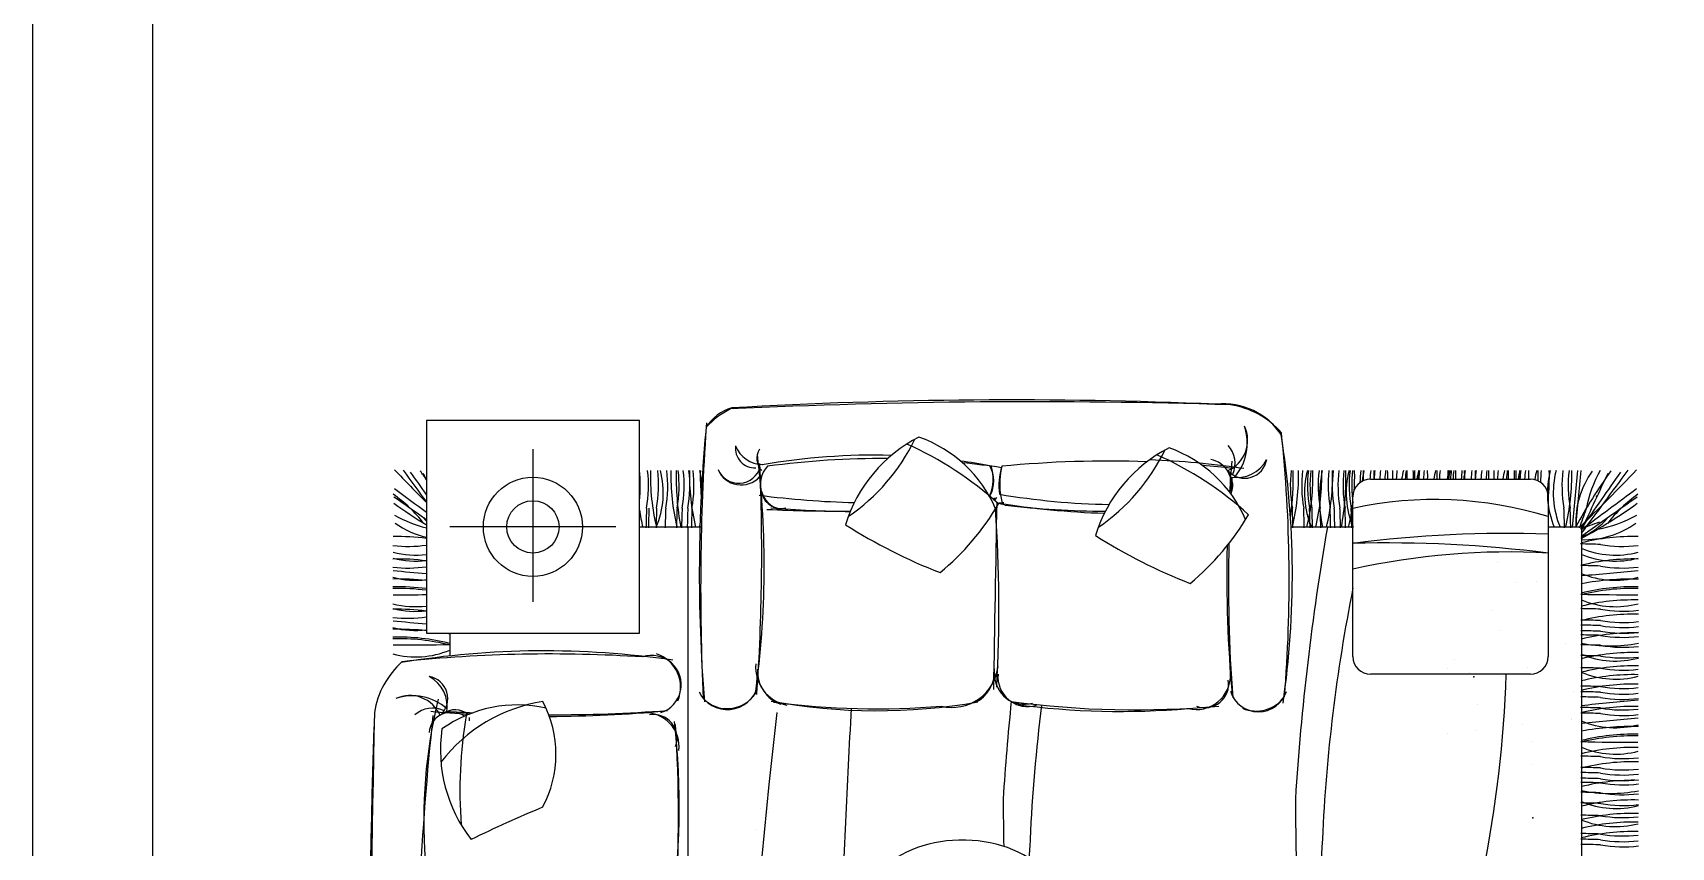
# Model space of a CAD drawing. Header units: inches. Extents: x 5.4 to 47.9, y 11.7 to 36.5.
# Drawn here: x 5.411 to 10.028, y 15.135 to 17.43 of the extents above; entities that cross this region are included whole.
import ezdxf

# ---------------------------------------------------------------- set-up
doc = ezdxf.new("R2010")
doc.units = ezdxf.units.IN
doc.header["$MEASUREMENT"] = 0
for name, color, linetype in [('02', 2, 'Continuous'), ('1', 1, 'Continuous'), ('4', 4, 'Continuous'), ('kadrbm', 4, 'Continuous')]:
    doc.layers.add(name, color=color, linetype=linetype)

# ---------------------------------------------------------------- blocks, each defined once
blk = doc.blocks.new('kadrbm')
at = {"layer": 'kadrbm', "color": 4}
blk.add_lwpolyline([(0, 0), (0, 24.7972), (21, 24.7972), (21, 0), (0, 0)], close=True, dxfattribs=at)
blk.add_lwpolyline([(20.6631, 0.3257), (20.6631, 24.4603), (0.3369, 24.4603), (0.3369, 0.3257), (20.6631, 0.3257)], dxfattribs=at)

msp = doc.modelspace()

# ---------------------------------------------------------------- linework, layer by layer
at = {"layer": '02'}
for p, q in [((7.1202, 16.3375), (6.5202, 16.3375)), ((6.5202, 16.3375), (6.5202, 15.7375)), ((7.1202, 15.7375), (7.1202, 16.3375)), ((9.1811, 16.1723), (9.6311, 16.1723)), ((9.1311, 15.6723), (9.1311, 16.1223)), ((9.6811, 16.1223), (9.6811, 15.6723)), ((7.1202, 16.0375), (7.2953, 16.0375)), ((9.1311, 16.0367), (8.9568, 16.0367)), ((9.7748, 16.0367), (9.6811, 16.0367)), ((9.7748, 16.0367), (9.7748, 13.3594)), ((6.5202, 15.7375), (7.1202, 15.7375)), ((6.5861, 15.7375), (6.5861, 15.6738)), ((9.6311, 15.6223), (9.1811, 15.6223)), ((8.0406, 15.1542), (8.0206, 15.1542))]:
    msp.add_line(p, q, dxfattribs=at)
msp.add_circle((6.8202, 16.0375), 0.1396, dxfattribs=at)
for centre, radius, start, end in [((8.1678, 2.7782), 13.6171, 87.56714, 93.31238), ((7.4158, 16.2513), 0.1263, 106.0328, 148.1183), ((7.4902, 16.1462), 0.2505, 116.8565, 136.4538), ((8.2286, -1.4867), 17.8767, 88.2125, 92.7303), ((8.7666, 16.1889), 0.1953, 32.8907, 96.1208), ((8.7503, 16.145), 0.239, 41.2896, 81.3451), ((11.798, 15.9038), 4.5088, 174.569, 184.5675), ((13.9106, 15.8641), 6.6176, 176.06704, 182.68571), ((8.7415, 16.2813), 0.093, 293.2753, 25.1285), ((8.6865, 16.2736), 0.147, 318.8652, 18.7527), ((4.9137, 15.8851), 4.0378, 355.3747, 5.9373), ((7.4462, 16.2591), 0.0554, 173.4415, 271.9892), ((7.4688, 16.2971), 0.0839, 202.1784, 268.816), ((7.4987, 16.2298), 0.0474, 146.4144, 225.6062), ((8.0961, 15.9227), 0.4129, 117.0571, 162.9874), ((7.7856, 15.943), 0.3684, 23.2301, 70.5499), ((8.8008, 15.8924), 0.4129, 117.0571, 162.9874), ((8.4903, 15.9127), 0.3684, 23.2301, 70.5499), ((8.7249, 16.2171), 0.0742, 335.5539, 42.2797), ((6.4762, 15.9012), 2.4843, 351.6486, 9.1921), ((7.4001, 16.223), 0.0627, 202.4078, 345.2186), ((4.8934, 15.9264), 2.5788, 352.011, 7.0164), ((1.6849, 15.9644), 5.7802, 356.0408, 2.49266), ((7.5349, 16.1578), 0.0736, 136.8811, 263.8826), ((7.7806, 14.4387), 1.8009, 88.4097, 100.0534), ((7.7974, 13.9129), 2.3169, 89.4415, 97.8449), ((7.7806, 14.4387), 1.8009, 79.5443, 82.197), ((7.7974, 13.9129), 2.3169, 81.478, 84.2205), ((7.9942, 16.173), 0.123, 337.3836, 16.6892), ((8.0356, 16.1669), 0.0836, 330.532, 30.1681), ((8.3028, 16.1543), 0.1696, 161.6507, 188.4638), ((8.3421, 16.1576), 0.2064, 165.7939, 195.9521), ((8.4387, 13.2017), 3.0211, 87.8781, 95.6361), ((8.4618, 13.7218), 2.5064, 81.6933, 87.7983), ((8.4387, 13.2017), 3.0211, 83.2509, 84.9129), ((8.7176, 16.1578), 0.0707, 340.807, 79.3784), ((8.826, 16.2374), 0.0629, 222.3711, 350.7084), ((12.4481, 15.8984), 3.6725, 174.9347, 176.2899), ((8.8033, 16.272), 0.0958, 260.1316, 332.1567), ((7.4072, 16.2258), 0.0703, 202.3898, 317.6866), ((8.7292, 16.1539), 0.0634, 337.7613, 32.2634), ((13.2439, 15.8825), 4.4636, 176.2108, 176.8092), ((9.1811, 16.1223), 0.05, 90, 180), ((9.6311, 16.1223), 0.05, 0, 90), ((7.7868, 18.6395), 2.5342, 262.5528, 268.6269), ((7.5208, 16.1477), 0.0583, 189.6906, 282.3774), ((7.7868, 18.6395), 2.5342, 277.2274, 277.2755), ((4.2711, 15.8071), 3.8625, 4.5216, 4.6345), ((8.0823, 16.147), 0.0524, 317.9859, 330.8687), ((8.4807, 18.1728), 2.0724, 260.3999, 268.9939), ((7.6879, 20.3953), 4.3135, 267.2347, 270.3614), ((7.7598, 19.5491), 3.4686, 265.544, 269.2544), ((7.5086, 16.4666), 0.7225, 309.4337, 329.6932), ((44049.4495, -769.4337), 44048.3272, 178.97815452, 178.97884198), ((4.2711, 15.8071), 3.8625, 356.7127, 4.1575), ((8.4946, 18.2881), 2.213, 260.4732, 268.3542), ((7.8854, 15.2539), 0.8853, 72.5362, 74.0375), ((7.6879, 20.3953), 4.3135, 275.8785, 276.1128), ((8.4578, 18.8639), 2.7824, 263.6709, 269.5051), ((8.2133, 16.4363), 0.7225, 309.4337, 329.6932), ((8.53, 17.3485), 1.5459, 237.5824, 248.6629), ((9.2347, 17.3182), 1.5459, 237.5824, 248.6629), ((12.4481, 15.8984), 3.6725, 178.6665, 185.2578), ((13.2439, 15.8825), 4.4636, 178.6197, 184.1973), ((6.5661, 15.4944), 0.1953, 123.9977, 123.9977), ((6.6099, 15.4781), 0.239, 131.2896, 171.3451), ((6.8537, 13.2039), 2.4843, 81.6486, 99.3659), ((6.8699, 11.6415), 4.0378, 86.3119, 95.9373), ((7.156, 15.5928), 0.0825, 287.1572, 108.6588), ((7.1369, 15.5856), 0.0996, 337.3277, 71.2934), ((9.1811, 15.6723), 0.05, 180, 270), ((9.6311, 15.6723), 0.05, 270, 0), ((6.5176, 15.5537), 0.0629, 312.3711, 80.7084), ((6.483, 15.531), 0.0958, 350.1316, 62.1567), ((7.5562, 15.6417), 0.1082, 175.0253, 259.0244), ((7.5532, 15.6317), 0.1002, 177.5015, 250.1772), ((8.0016, 15.6591), 0.1303, 256.5489, 353.4133), ((8.026, 15.629), 0.0951, 294.3626, 5.0766), ((8.2046, 15.6212), 0.0835, 178.1772, 286.5563), ((8.2149, 15.6152), 0.0842, 174.8908, 287.0684), ((8.6901, 15.6188), 0.096, 255.9026, 2.3421), ((6.4736, 15.4692), 0.093, 23.2753, 115.1285), ((6.4814, 15.4143), 0.147, 48.8652, 108.7527), ((7.3681, 15.6109), 0.0884, 205.6905, 345.3621), ((7.3682, 15.6194), 0.0942, 223.9347, 326.959), ((8.7144, 15.5946), 0.0665, 248.9885, 9.7383), ((8.865, 15.5989), 0.0825, 197.1572, 342.2843), ((6.5378, 15.4527), 0.0742, 65.5539, 132.2797), ((7.9811, 15.2096), 1.4685, 166.5301, 184.2833), ((6.5905, 15.4524), 0.0632, 54.6382, 174.4906), ((6.8565, 19.1759), 3.6725, 264.9347, 266.6337), ((6.9172, 15.1021), 0.4484, 98.8265, 142.5525), ((6.777, 15.1674), 0.3684, 77.4168, 125.3346), ((6.6012, 15.4666), 0.0556, 48.8678, 127.7501), ((6.8725, 19.9716), 4.4636, 266.2108, 267.1531), ((6.5675, 15.3971), 0.3176, 331.8773, 27.8058), ((6.8725, 19.9716), 4.4636, 269.9048, 274.1973), ((6.8565, 19.1759), 3.6725, 270.1585, 275.2578), ((7.7899, 17.1665), 1.647, 259.5833, 279.9457), ((7.7876, 17.7238), 2.199, 262.449, 274.7928), ((8.5177, 18.1332), 2.6113, 262.2852, 275.1755), ((8.477, 17.7288), 2.2113, 262.305, 274.9219), ((8.8579, 15.6181), 0.0996, 247.3277, 323.9322), ((36.0592, 14.5567), 29.7015, 178.23098, 182.12087), ((44.5717, 14.6193), 38.2085, 178.65818, 181.7483), ((15.3516, 14.5809), 8.8616, 174.00988, 180.36248), ((6.9726, 15.4094), 0.4129, 171.8418, 217.7963), ((2.6577, 15.2647), 3.9905, 3.2512, 3.3857), ((7.1362, 15.4179), 0.096, 353.4037, 92.3421), ((7.1603, 15.4422), 0.0665, 338.9885, 99.7383), ((5.0039, 15.2445), 2.2287, 351.8403, 6.2922), ((2.8346, 15.2156), 4.3958, 356.7482, 3.462), ((8.0363, 12.3535), 3.1286, 112.3322, 116.3774), ((8.0206, 14.8142), 0.34, 90, 180), ((8.0406, 14.8142), 0.34, 0, 90)]:
    msp.add_arc(centre, radius, start, end, dxfattribs=at)
for p in [(9.8174, 16.1238), (9.4715, 15.6151), (9.6377, 15.2172)]:
    msp.add_point(p, dxfattribs=at)
at = {"layer": '1'}
for p, q in [((9.5253, 15.9784), (9.5253, 15.9784)), ((9.5381, 15.9382), (9.5381, 15.9382)), ((9.6488, 15.8845), (9.6488, 15.8845)), ((9.5925, 15.8804), (9.5925, 15.8804)), ((9.5245, 15.8021), (9.5245, 15.8021)), ((9.5444, 15.7455), (9.5444, 15.7455)), ((9.7289, 15.708), (9.7289, 15.708)), ((9.4179, 15.6636), (9.4179, 15.6636)), ((9.3975, 15.6398), (9.3975, 15.6398)), ((9.4604, 15.6262), (9.4604, 15.6262)), ((9.5537, 15.617), (9.5537, 15.617)), ((9.6229, 15.6416), (9.6229, 15.6416)), ((9.6712, 15.6454), (9.6712, 15.6454)), ((9.7526, 15.5732), (9.7526, 15.5732)), ((9.8046, 15.5801), (9.8046, 15.5801)), ((9.8279, 15.5806), (9.8279, 15.5806)), ((9.4834, 15.5378), (9.4834, 15.5378)), ((9.8124, 15.5562), (9.8124, 15.5562)), ((9.6103, 15.4798), (9.6103, 15.4798)), ((9.7461, 15.4977), (9.7461, 15.4977)), ((9.7477, 15.4935), (9.7477, 15.4935)), ((9.399, 15.4559), (9.399, 15.4559)), ((9.477, 15.4623), (9.477, 15.4623)), ((9.6333, 15.4324), (9.6333, 15.4324)), ((9.6344, 15.3666), (9.6344, 15.3666)), ((9.8187, 15.3635), (9.8187, 15.3635)), ((7.4626, 15.2448), (7.4626, 15.2448)), ((7.4851, 15.2338), (7.4851, 15.2338)), ((7.451, 15.1859), (7.451, 15.1859)), ((9.825, 15.1708), (9.825, 15.1708))]:
    msp.add_line(p, q, dxfattribs=at)
at = {"layer": '4'}
for p, q in [((6.8202, 16.2563), (6.8202, 15.8267)), ((7.0544, 16.0375), (6.5861, 16.0375)), ((7.257, 16.0375), (7.257, 13.3594))]:
    msp.add_line(p, q, dxfattribs=at)
msp.add_circle((6.8202, 16.0375), 0.0737, dxfattribs=at)
for centre, radius, start, end in [((7.3938, 16.5283), 0.5589, 304.3487, 334.0995), ((7.476, 15.3801), 0.9757, 47.7232, 65.9185), ((8.0986, 16.498), 0.5589, 304.3487, 334.0995), ((8.1807, 15.3498), 0.9757, 47.7232, 65.9185), ((9.6237, 19.2019), 4.3837, 223.2453, 224.9319), ((25.0181, 29.7582), 22.9893, 216.14893, 216.42568), ((19.4153, 25.152), 15.7397, 214.69874, 214.98788), ((5.2324, 15.2899), 1.5602, 34.3668, 35.4728), ((-0.1964, 12.987), 7.4326, 25.35553, 25.51291), ((6.7612, 16.1543), 0.3617, 353.0767, 6.73), ((6.7844, 16.1543), 0.3617, 349.782, 6.73), ((7.7608, 16.1806), 0.6094, 178.4802, 193.7044), ((6.9378, 16.1332), 0.2498, 337.1569, 14.7084), ((6.8128, 16.1543), 0.3617, 349.782, 6.73), ((6.8385, 16.1543), 0.3617, 349.782, 6.73), ((7.8185, 16.1806), 0.6094, 178.4802, 193.7044), ((8.0329, 16.1807), 0.8091, 178.8666, 190.251), ((6.8705, 16.1543), 0.3617, 349.782, 6.73), ((6.8848, 16.1543), 0.3617, 349.782, 6.73), ((6.9008, 16.1543), 0.3617, 349.782, 6.73), ((7.8709, 16.1806), 0.6094, 178.4802, 193.7044), ((6.9125, 16.1543), 0.3617, 349.782, 6.73), ((6.8931, 16.1187), 0.4052, 5.5858, 11.0926), ((7.9013, 16.1806), 0.6094, 178.4802, 185.3737), ((9.3164, 16.1543), 0.3617, 173.27, 190.218), ((8.154, 16.1807), 0.8091, 351.8623, 1.1334), ((8.3684, 16.1806), 0.6094, 346.2956, 1.5198), ((9.3484, 16.1543), 0.3617, 173.27, 190.218), ((9.2444, 16.1332), 0.2498, 165.2916, 202.8431), ((8.4092, 16.1806), 0.6094, 346.2956, 1.5198), ((9.3648, 16.1543), 0.3617, 173.27, 190.218), ((9.3717, 16.1543), 0.3617, 173.27, 190.218), ((8.4341, 16.1806), 0.6094, 346.2956, 1.5198), ((9.395, 16.1543), 0.3617, 173.27, 190.218), ((9.4422, 16.1187), 0.4052, 168.9074, 191.7417), ((8.4645, 16.1806), 0.6094, 346.2956, 1.5198), ((9.4229, 16.1543), 0.3617, 173.27, 190.218), ((9.4346, 16.1543), 0.3617, 173.27, 190.218), ((9.4506, 16.1543), 0.3617, 173.27, 190.218), ((8.3025, 16.1807), 0.8091, 349.749, 1.1334), ((9.4649, 16.1543), 0.3617, 173.27, 190.218), ((9.3619, 16.1332), 0.2498, 165.2916, 202.8431), ((9.4823, 16.1543), 0.3617, 173.27, 190.218), ((9.4893, 16.1543), 0.3617, 173.27, 188.0005), ((8.5267, 16.1806), 0.6094, 356.2941, 1.5198), ((9.5125, 16.1543), 0.3617, 173.27, 178.7635), ((9.5597, 16.1187), 0.4052, 168.9074, 173.2475), ((8.5516, 16.1806), 0.6094, 358.8194, 1.5198), ((9.5404, 16.1543), 0.3617, 173.27, 177.1599), ((9.5521, 16.1543), 0.3617, 173.27, 177.1538), ((8.582, 16.1806), 0.6094, 359.2228, 1.5198), ((9.5681, 16.1543), 0.3617, 173.27, 177.1538), ((9.5824, 16.1543), 0.3617, 173.27, 177.1538), ((8.42, 16.1807), 0.8091, 359.4035, 1.1334), ((8.6344, 16.1806), 0.6094, 359.2228, 1.5198), ((9.6144, 16.1543), 0.3617, 173.27, 177.1538), ((9.5151, 16.1332), 0.2498, 165.2916, 170.9922), ((9.64, 16.1543), 0.3617, 173.27, 177.1538), ((8.6747, 16.1806), 0.6094, 359.2228, 1.5198), ((8.6921, 16.1806), 0.6094, 359.2228, 1.5198), ((8.6966, 16.1806), 0.6094, 359.2228, 1.5198), ((9.5582, 16.1332), 0.2498, 165.2916, 170.9922), ((9.675, 16.1543), 0.3617, 173.27, 177.1538), ((9.6781, 16.1543), 0.3617, 173.27, 177.1538), ((9.691, 16.1543), 0.3617, 173.27, 177.1538), ((8.7324, 16.1806), 0.6094, 359.2228, 1.5198), ((9.6056, 16.1332), 0.2498, 165.2916, 170.9922), ((8.759, 16.1806), 0.6094, 359.2228, 1.5198), ((9.7359, 16.1543), 0.3617, 173.27, 177.1538), ((9.6436, 16.1332), 0.2498, 165.2916, 170.9922), ((8.7902, 16.1806), 0.6094, 359.2228, 1.5198), ((9.647, 16.1332), 0.2498, 165.2916, 170.9922), ((9.7674, 16.1543), 0.3617, 173.27, 177.1538), ((9.7744, 16.1543), 0.3617, 173.27, 177.1538), ((8.8119, 16.1806), 0.6094, 359.2228, 1.5198), ((9.7977, 16.1543), 0.3617, 173.27, 177.1538), ((9.8449, 16.1187), 0.4052, 168.9074, 172.3926), ((8.8367, 16.1806), 0.6094, 359.2228, 1.5198), ((9.8255, 16.1543), 0.3617, 173.27, 177.1538), ((9.8373, 16.1543), 0.3617, 173.27, 177.1538), ((8.8672, 16.1806), 0.6094, 359.2228, 1.5198), ((9.8532, 16.1543), 0.3617, 173.27, 177.1538), ((9.8676, 16.1543), 0.3617, 173.27, 177.1538), ((8.7052, 16.1807), 0.8091, 359.4035, 1.1334), ((8.9196, 16.1806), 0.6094, 359.2228, 1.5198), ((9.8995, 16.1543), 0.3617, 173.27, 177.1538), ((9.8002, 16.1332), 0.2498, 165.2916, 170.9922), ((9.9252, 16.1543), 0.3617, 173.27, 177.1538), ((8.9599, 16.1806), 0.6094, 359.2228, 1.5198), ((8.9772, 16.1806), 0.6094, 359.2228, 1.5198), ((8.9818, 16.1806), 0.6094, 359.2228, 1.5198), ((9.8433, 16.1332), 0.2498, 165.2916, 170.9922), ((9.9602, 16.1543), 0.3617, 173.27, 177.1538), ((9.9632, 16.1543), 0.3617, 173.27, 177.1538), ((9.9762, 16.1543), 0.3617, 173.27, 177.1538), ((9.0175, 16.1806), 0.6094, 359.2228, 1.5198), ((9.8907, 16.1332), 0.2498, 165.2916, 171.3688), ((9.0441, 16.1806), 0.6094, 358.7309, 1.5198), ((10.021, 16.1543), 0.3617, 173.27, 178.5502), ((9.9288, 16.1332), 0.2498, 165.2916, 202.8431), ((9.0753, 16.1806), 0.6094, 353.7754, 1.5198), ((9.9455, 16.1332), 0.2498, 165.2916, 202.8431), ((10.0819, 16.1543), 0.3617, 173.27, 190.218), ((9.1384, 16.1806), 0.6094, 346.2956, 1.5198), ((10.0993, 16.1543), 0.3617, 173.27, 190.218), ((-3.7068, 17.4103), 13.5266, 354.16946, 354.85208), ((10.0088, 16.0495), 0.2498, 144.5496, 182.1011), ((16.8515, 15.4965), 7.113, 174.35121, 175.6383), ((11.1285, 15.2899), 1.5602, 144.5272, 151.3703), ((6.7373, 19.2019), 4.3837, 313.7848, 316.7547), ((-8.6572, 29.7582), 22.9893, 323.30058, 323.85107), ((-3.0544, 25.152), 15.7397, 324.60567, 325.30126), ((16.5573, 12.987), 7.4326, 154.48709, 155.81389), ((10.1439, 16.021), 0.3617, 150.9382, 169.4761), ((6.1867, 15.7922), 0.4139, 38.0351, 54.5231), ((-2.5657, 3.2048), 15.7397, 54.74147, 55.14834), ((-7.2013, -2.3674), 22.9893, 53.35407, 53.63245), ((9.3624, 15.0346), 1.0799, 72.8364, 102.3696), ((23.5623, -2.3674), 22.9893, 126.36755, 126.85233), ((18.9267, 3.2048), 15.7397, 124.85166, 125.54725), ((10.1743, 15.7922), 0.4139, 125.4769, 141.9649), ((7.3375, 17.3721), 1.5602, 234.3743, 238.4116), ((6.6065, 16.3861), 0.3617, 240.7853, 256.2007), ((7.7221, 16.1806), 0.6094, 189.0104, 193.7044), ((11.1728, 15.9519), 4.0348, 178.0362, 178.8246), ((11.1797, 15.9519), 4.0348, 178.0362, 178.8246), ((11.2012, 15.9519), 4.0348, 178.0362, 178.8246), ((11.2269, 15.9519), 4.0348, 178.0362, 178.8246), ((11.2588, 15.9519), 4.0348, 178.0362, 178.8246), ((11.2731, 15.9519), 4.0348, 178.0362, 178.8246), ((11.2891, 15.9519), 4.0348, 178.0362, 178.8246), ((11.3008, 15.9519), 4.0348, 178.0362, 178.8246), ((4.9281, 15.9519), 4.0348, 1.1754, 1.9638), ((4.96, 15.9519), 4.0348, 1.1754, 1.9638), ((4.9764, 15.9519), 4.0348, 1.1754, 1.9638), ((4.9834, 15.9519), 4.0348, 1.1754, 1.9638), ((5.0066, 15.9519), 4.0348, 1.1754, 1.9638), ((5.0345, 15.9519), 4.0348, 1.1754, 1.9638), ((5.0462, 15.9519), 4.0348, 1.1754, 1.9638), ((5.0622, 15.9519), 4.0348, 1.1754, 1.9638), ((5.0765, 15.9519), 4.0348, 1.1754, 1.9638), ((8.5267, 16.1806), 0.6094, 346.2956, 352.6734), ((5.0939, 15.9519), 4.0348, 1.1754, 1.9638), ((5.6935, 15.9519), 4.0348, 1.1754, 1.9638), ((5.711, 15.9519), 4.0348, 1.1754, 1.9638), ((5.9683, 17.3859), 4.0348, 340.4334, 341.2219), ((9.0234, 17.3721), 1.5602, 298.7826, 305.6257), ((9.7544, 16.3861), 0.3617, 280.6769, 299.2147), ((6.5776, 16.2512), 0.2498, 234.3967, 256.7173), ((6.6533, 16.1773), 0.1817, 218.7801, 222.8988), ((6.8931, 16.1187), 0.4052, 348.2583, 349.397), ((16.2239, 14.8054), 7.2699, 170.24869, 176.32651), ((11.1342, 12.2338), 4.0348, 108.931, 109.7195), ((9.7076, 16.1773), 0.1817, 291.4404, 321.2199), ((9.7833, 16.2512), 0.2498, 268.0518, 305.6033), ((6.4406, 15.4007), 0.6094, 82.4868, 91.3669), ((6.4693, 16.3441), 0.3617, 263.1171, 278.0954), ((9.568, 12.5981), 3.421, 88.1063, 97.3383), ((9.2241, 12.3431), 3.6492, 82.8064, 91.461), ((9.7009, 11.9552), 4.0348, 88.1891, 88.9775), ((9.9204, 15.4007), 0.6094, 88.6331, 103.8573), ((9.8708, 16.2076), 0.2498, 247.3098, 284.8613), ((9.8916, 16.3441), 0.3617, 259.9349, 276.8829), ((6.4404, 15.3376), 0.6094, 82.4708, 91.3669), ((6.4901, 16.2076), 0.2498, 255.1387, 276.9298), ((6.4901, 16.1909), 0.2498, 255.1387, 276.9402), ((9.5677, 13.9758), 1.9909, 86.7358, 102.6687), ((9.8709, 16.1909), 0.2498, 247.3098, 284.8613), ((9.9205, 15.3376), 0.6094, 88.6331, 103.8573), ((6.4393, 15.0815), 0.8091, 84.2553, 90.9805), ((6.4692, 16.2832), 0.3617, 263.1171, 278.1214), ((6.4898, 16.1368), 0.2498, 255.1387, 276.9928), ((7.1452, 22.9912), 7.113, 264.19829, 264.95916), ((9.7011, 11.8944), 4.0348, 88.1891, 88.9775), ((9.8711, 16.1368), 0.2498, 247.3098, 284.8613), ((9.2157, 22.9912), 7.113, 274.51462, 275.80171), ((9.9217, 15.0815), 0.8091, 89.0195, 100.4039), ((9.8918, 16.2832), 0.3617, 259.9349, 276.8829), ((6.4402, 15.2593), 0.6094, 82.4471, 91.3669), ((6.4401, 15.2547), 0.6094, 82.446, 91.3669), ((6.4627, 21.063), 5.2167, 269.6066, 270.632), ((13.7321, 14.9459), 4.6919, 168.7015, 177.4203), ((9.8982, 21.063), 5.2167, 268.628, 270.3934), ((9.9208, 15.2593), 0.6094, 88.6331, 103.8573), ((9.9208, 15.2547), 0.6094, 88.6331, 103.8573), ((6.4897, 16.0624), 0.2498, 255.1387, 277.0194), ((6.4404, 15.1959), 0.6094, 82.4708, 91.3669), ((6.4901, 16.0492), 0.2498, 255.1387, 276.9402), ((9.7014, 11.7729), 4.0348, 88.1891, 88.9775), ((9.8712, 16.0624), 0.2498, 247.3098, 284.8613), ((9.9208, 15.2222), 0.6094, 88.6331, 103.8573), ((9.9209, 15.1819), 0.6094, 88.6331, 103.8573), ((9.8921, 16.1617), 0.3617, 259.9349, 276.8829), ((6.4393, 14.9399), 0.8091, 84.2553, 90.9805), ((6.4692, 16.1416), 0.3617, 263.1171, 278.1214), ((6.4898, 15.9952), 0.2498, 255.1387, 276.9928), ((7.1452, 22.8495), 7.113, 264.19829, 264.95916), ((9.7015, 11.7409), 4.0348, 88.1891, 88.9775), ((9.7015, 11.7266), 4.0348, 88.1891, 88.9775), ((9.8922, 16.1298), 0.3617, 259.9349, 276.8829), ((9.8922, 16.1154), 0.3617, 259.9349, 276.8829), ((6.4402, 15.1176), 0.6094, 76.1427, 91.3669), ((6.4401, 15.113), 0.6094, 76.1427, 91.3669), ((6.4627, 20.9214), 5.2167, 269.6066, 271.372), ((6.4393, 14.9399), 0.8091, 79.5961, 80.3113), ((9.7016, 11.7106), 4.0348, 88.1891, 88.9775), ((9.7016, 11.6989), 4.0348, 88.1891, 88.9775), ((9.7017, 11.671), 4.0348, 88.1891, 88.9775), ((9.9211, 15.1294), 0.6094, 88.6331, 103.8573), ((9.8566, 16.107), 0.4052, 258.4112, 281.2455), ((9.8923, 16.0995), 0.3617, 259.9349, 276.8829), ((9.8923, 16.0878), 0.3617, 259.9349, 276.8829), ((9.8924, 16.0599), 0.3617, 259.9349, 276.8829), ((6.4897, 15.9207), 0.2498, 255.1387, 292.6902), ((9.7017, 11.6408), 4.0348, 88.1891, 88.9775), ((9.9212, 15.0741), 0.6094, 88.6331, 103.8573), ((9.8716, 15.9092), 0.2498, 247.3098, 284.8613), ((9.8925, 16.0297), 0.3617, 259.9349, 276.8829), ((6.0671, 15.7435), 3.4981, 348.7754, 358.0151), ((9.7012, 11.6065), 4.0348, 88.1891, 88.9775), ((9.871, 15.8581), 0.2498, 247.3098, 284.8613), ((9.9206, 15.0117), 0.6094, 88.6331, 103.8573), ((9.9212, 15.0363), 0.6094, 88.6331, 103.8573), ((9.8919, 15.9953), 0.3617, 259.9349, 276.8829), ((9.7012, 11.5547), 4.0348, 88.1891, 88.9775), ((9.7012, 11.5388), 4.0348, 88.1891, 88.9775), ((9.9207, 14.985), 0.6094, 88.6331, 103.8573), ((9.8919, 15.9436), 0.3617, 259.9349, 276.8829), ((9.8919, 15.9276), 0.3617, 259.9349, 276.8829), ((34.8471, 12.4835), 27.5074, 173.67322, 178.20675), ((35.1795, 13.9483), 27.5074, 176.71216, 178.04769), ((15.4004, 14.8054), 7.2699, 174.15797, 176.32651), ((12.9086, 14.9459), 4.6919, 172.7845, 177.4203), ((9.7009, 11.4944), 4.0348, 88.1891, 88.9775), ((9.7017, 11.5242), 4.0348, 88.1891, 88.9775), ((11.1844, 2.0805), 13.5266, 95.30083, 95.98346), ((9.9205, 14.9221), 0.6094, 88.6331, 103.8573), ((9.8916, 15.8833), 0.3617, 259.9349, 276.8829), ((9.8924, 15.913), 0.3617, 259.9349, 276.8829), ((7.935, 15.292), 1.3204, 170.6681, 184.0909), ((9.7011, 11.4788), 4.0348, 88.1891, 88.9775), ((9.8711, 15.7213), 0.2498, 247.3098, 284.8613), ((9.2157, 22.5757), 7.113, 274.51462, 275.80171), ((9.9217, 14.666), 0.8091, 89.0195, 100.4039), ((9.8918, 15.8677), 0.3617, 259.9349, 276.8829), ((9.8982, 20.6475), 5.2167, 268.628, 270.3934), ((9.9208, 14.8437), 0.6094, 88.6331, 103.8573), ((9.9208, 14.8392), 0.6094, 88.6331, 103.8573), ((9.7014, 11.3573), 4.0348, 88.1891, 88.9775), ((9.8712, 15.6469), 0.2498, 247.3098, 284.8613), ((9.9208, 14.8066), 0.6094, 88.6331, 103.8573), ((9.9209, 14.7663), 0.6094, 88.6331, 103.8573), ((9.8921, 15.7462), 0.3617, 259.9349, 276.8829), ((9.7015, 11.3254), 4.0348, 88.1891, 88.9775), ((9.7015, 11.3111), 4.0348, 88.1891, 88.9775), ((9.8922, 15.7142), 0.3617, 259.9349, 276.8829), ((9.8922, 15.6999), 0.3617, 259.9349, 276.8829), ((9.7016, 11.2951), 4.0348, 88.1891, 88.9775), ((9.7016, 11.2834), 4.0348, 88.1891, 88.9775), ((9.7017, 11.2555), 4.0348, 88.1891, 88.9775), ((9.9211, 14.7139), 0.6094, 88.6331, 103.8573), ((9.8566, 15.6915), 0.4052, 258.4112, 281.2455), ((9.8923, 15.684), 0.3617, 259.9349, 276.8829), ((9.8923, 15.6722), 0.3617, 259.9349, 276.8829), ((9.8924, 15.6443), 0.3617, 259.9349, 276.8829), ((17.0184, 15.3078), 8.873, 180.23623, 181.10229), ((17.8418, 15.3078), 8.873, 180.23623, 187.03566), ((9.7017, 11.2253), 4.0348, 88.1891, 88.9775), ((9.9212, 14.6586), 0.6094, 88.6331, 103.8573), ((9.8716, 15.4937), 0.2498, 247.3098, 284.8613), ((9.8925, 15.6141), 0.3617, 259.9349, 276.8829), ((9.7012, 11.1909), 4.0348, 88.1891, 88.9775), ((9.871, 15.4426), 0.2498, 247.3098, 284.8613), ((9.9206, 14.5961), 0.6094, 88.6331, 103.8573), ((9.9212, 14.6208), 0.6094, 88.6331, 103.8573), ((9.8919, 15.5798), 0.3617, 259.9349, 276.8829), ((11.4691, 14.9398), 3.2548, 176.1712, 177.1085), ((12.2925, 14.9398), 3.2548, 176.1712, 188.2108), ((9.7012, 11.1392), 4.0348, 88.1891, 88.9775), ((9.7012, 11.1232), 4.0348, 88.1891, 88.9775), ((9.9207, 14.5695), 0.6094, 88.6331, 103.8573), ((9.8919, 15.5281), 0.3617, 259.9349, 276.8829), ((9.8919, 15.5121), 0.3617, 259.9349, 276.8829), ((9.7017, 11.1086), 4.0348, 88.1891, 88.9775), ((9.8924, 15.4975), 0.3617, 259.9349, 276.8829)]:
    msp.add_arc(centre, radius, start, end, dxfattribs=at)

# ---------------------------------------------------------------- block references
at = {"layer": 'kadrbm'}
msp.add_blockref('kadrbm', (5.4109, 11.6597), dxfattribs=at)

doc.saveas('drawing.dxf')
